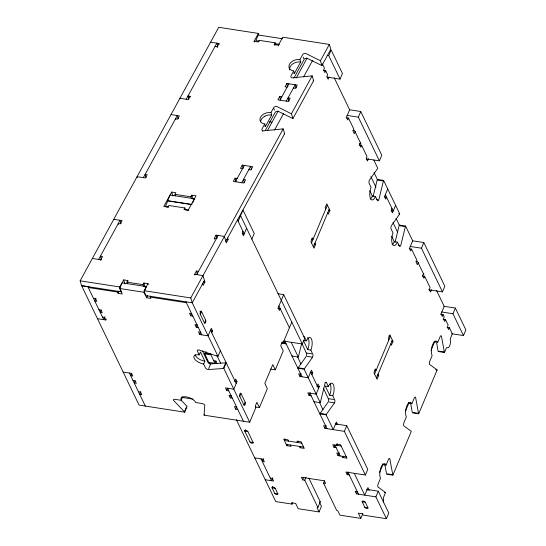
<?xml version="1.0" encoding="UTF-8"?>
<svg xmlns="http://www.w3.org/2000/svg" width="546" height="546" viewBox="0 0 546 546"><rect width="100%" height="100%" fill="white"/><g stroke="black" fill="none" stroke-linecap="round" stroke-linejoin="round"><path stroke-width="0.82" d="M301.576 343.864L298.498 356.456A2.321 0.962 -81.2 0 1 298.3 357.05L292.035 356.081A2.321 0.962 -81.2 0 0 292.192 355.644M373.109 196.56L377.149 180.037A2.327 0.962 -81.2 0 1 377.347 179.443L383.613 180.412L399.713 213.868A2.334 0.969 -81.2 0 1 399.46 214.353L391.291 225.86A2.321 0.962 -81.2 0 0 391.025 228.788L393.018 232.985A8.122 3.365 -81.2 0 0 392.444 244.185A8.122 3.365 -81.2 0 0 397.433 242.158L399.454 246.301A2.321 0.962 -81.2 0 0 400.75 245.516L405.371 226.631A2.327 0.962 -81.2 0 1 405.569 226.037L399.303 225.068A2.327 0.962 -81.2 0 0 399.106 225.662L395.065 242.185M383.613 180.412A2.327 0.962 -81.2 0 0 383.408 181.006L378.794 199.891A2.321 0.962 -81.2 0 1 377.498 200.675L375.477 196.54L372.345 196.055L369.772 190.704M88.868 286.104L88.275 287.524L117.499 292.042L118.127 293.352L122.304 294.001L119.656 288.506L122.045 282.842L146.396 286.609L144.007 292.274L146.656 297.761L150.826 298.409L150.198 297.099L150.594 296.157M95.946 298.15L94.751 300.983L96.84 301.303L95.577 298.682L93.489 298.362M101.181 310.046L100.218 312.339L102.307 312.66L101.044 310.039L98.956 309.719M105.023 316.66L103.754 319.683L87.851 286.65L81.593 285.681L80.139 280.828L218.728 27.3L258.388 33.436L258.824 34.889M117.499 292.042L117.895 291.1M97.488 318.714L105.842 320.004L106.238 319.062M118.127 293.352L119.089 291.059M146.656 297.761L147.618 295.475M192.615 203.044L194.403 198.792L170.052 195.024L167.67 200.689L192.021 204.457M131.654 373.368L130.692 375.662L132.78 375.982L131.518 373.362L123.171 372.072M135.121 380.883L134.227 383.005L136.316 383.326L135.053 380.705L132.965 380.385M140.827 391.666L139.694 394.362L141.776 394.683L140.52 392.062L138.431 391.741M192.854 316.154L190.766 315.834L191.735 313.541M238.172 221.328L242.943 209.998L254.238 233.476L251.856 239.141M200.293 314.264A1.74 0.723 -81.2 0 1 200.416 311.868A1.74 0.723 -81.2 0 1 201.488 311.432L205.705 320.195A1.74 0.723 -81.2 0 1 205.569 322.57A1.74 0.723 -81.2 0 1 204.497 323L200.293 314.264L201.501 311.459L199.829 311.2M198.321 327.511L196.232 327.19L197.195 324.897M242.956 231.265L242.165 233.156L243.42 235.776L246.601 228.221M204.511 323.027L205.705 320.195M211.759 332.78L212.558 330.896L211.295 328.276L208.115 335.824L199.768 334.534L200.73 332.241M203.651 364.011A8.122 3.815 22.8 0 1 194.137 358.299A8.122 3.815 22.8 0 1 199.235 354.839L200.43 352.006L204.846 361.179L203.651 364.011L205.542 367.943A2.321 1.092 22.8 0 0 208.258 369.574L223.28 368.482A2.321 1.092 22.8 0 1 223.853 368.523L249.693 422.215L204.067 415.158L204.777 405.159A2.321 1.092 22.8 0 0 202.061 403.528L195.802 402.559A8.122 3.815 22.8 0 0 186.288 396.846A8.122 3.815 22.8 0 0 181.19 400.3L174.925 399.331A2.321 1.092 22.8 0 0 173.471 400.32L184.425 411.773A2.314 1.092 22.8 0 1 184.691 412.162L187.073 406.497A2.314 1.092 22.8 0 0 186.807 406.108L181.333 400.382M181.19 400.3L182.378 397.468A8.122 3.815 22.8 0 1 182.098 396.655M340.049 79.109L328.753 55.631L331.135 49.966L342.438 73.444L340.049 79.109L327.061 77.095M323.362 70.345L325.709 70.714L324.911 72.598L323.648 69.977L324.447 68.093L322.474 63.998M184.425 411.773L186.411 407.05M329.074 77.006L328.126 79.272L326.863 76.652L327.655 74.761L325.709 70.714M208.661 368.632L210.647 363.909L225.669 362.817A2.321 1.092 22.8 0 1 226.235 362.858L223.853 368.523M215.984 361.07L215.028 363.336L210.49 353.904M199.235 354.839L197.345 350.907A2.321 1.092 22.8 0 1 198.799 349.925L217.376 356.21A2.327 1.092 22.8 0 0 217.997 356.354L220.379 350.696M223.28 368.482L225.266 363.766M204.067 415.158L204.463 414.216M228.794 390.834L226.706 390.513L227.675 388.22M234.916 380.896L235.715 379.006L236.971 381.627L233.797 389.182L225.443 387.892L226.706 390.513M232.33 398.177L230.241 397.857L231.204 395.563M346.15 117.704L348.498 118.073L347.706 119.956L346.444 117.335L349.624 109.787L334.207 77.75M239.783 396.314L240.977 393.482L245.181 402.218A1.74 0.723 -81.2 0 1 245.058 404.613A1.74 0.723 -81.2 0 1 243.987 405.05L239.783 396.314A1.74 0.723 -81.2 0 1 239.906 393.912A1.74 0.723 -81.2 0 1 240.977 393.482M277.996 293.768L283.681 294.649L278.119 307.862L279.381 310.483L280.173 308.592L277.825 308.231M366.4 158.838L379.388 160.852L358.367 117.172L360.756 111.507L349.392 109.746M237.797 409.534L235.708 409.213L236.671 406.92M355.282 131.45L354.327 133.715L353.064 131.095L353.863 129.211L348.498 118.073M311.513 242.943L327.402 205.18M243.987 405.05L245.181 402.218M313.404 246.874L329.293 209.111M314.994 243.093L315.622 244.403L314.032 248.184L310.879 241.632L312.469 237.851L313.104 239.162L311.534 238.923M325.812 208.954L325.184 207.644L326.774 203.87L329.927 210.422L328.337 214.196L327.702 212.885M360.537 142.369L359.582 144.635L360.845 147.256L361.636 145.366L359.288 145.004M245.338 429.682L244.745 431.094L250 442.014A1.74 0.819 22.8 0 0 252.04 443.243A1.74 0.819 22.8 0 0 253.132 442.499L247.877 431.579A1.74 0.819 22.8 0 0 245.837 430.357A1.74 0.819 22.8 0 0 244.745 431.094L247.877 431.579M249.693 422.215L255.917 407.425L255.289 406.115L256.879 402.341L259.398 407.582L255.487 406.975M281.367 342.99L282.93 343.229L291.81 322.147M286.186 343.919L284.097 343.598L285.23 340.902M259.398 407.582L267.342 388.697L264.824 383.456L272.768 364.578L275.293 369.819L270.591 369.096M275.293 369.819L283.238 350.942L280.712 345.7L282.302 341.919L282.93 343.229M368.42 158.749L367.465 161.015L366.202 158.395L367.001 156.504L361.636 145.366M283.647 341.1L302.313 343.987L304.702 338.322L283.681 294.649M379.388 160.852L381.777 155.187L360.756 111.507M263.465 458.667L262.278 461.5L264.36 461.82L263.104 459.2L254.75 457.91M311.909 374.713L312.701 372.822L311.445 370.202L308.265 377.757L299.918 376.46L301.105 373.635M387.721 188.95L384.541 196.505L385.804 199.126L386.602 197.236L384.364 196.888M284.985 438.943L284.343 440.458L301.74 443.147M272.795 477.695L271.526 480.719L261.015 458.879M290.424 445.038L291.059 446.348L286.882 445.7L287.483 444.287M311.145 395.789L309.056 395.461L310.251 392.629M272.666 486.466L272.072 487.878L274.699 493.338A1.74 0.819 22.8 0 0 276.74 494.56A1.74 0.819 22.8 0 0 277.832 493.823L275.204 488.363A1.74 0.819 22.8 0 0 273.164 487.134A1.74 0.819 22.8 0 0 272.072 487.878L275.204 488.363M317.267 385.851L318.065 383.961L319.328 386.582L316.148 394.137L307.801 392.84L309.056 395.461M391.96 208.374L391.168 210.265L392.424 212.885L395.604 205.33M298.177 441.086L297.584 442.506L296.949 441.195L301.126 441.837L304.279 448.389L300.102 447.747L299.474 446.437M300.102 447.747L300.696 446.328M236.316 419.601L275.771 501.59L292.124 504.122L292.69 502.77M292.124 504.122L291.496 502.811L295.666 503.453L298.191 508.695L319.062 511.923L317.171 507.992A1.16 0.546 22.8 0 1 317.902 507.5L304.764 480.2L302.675 479.879L303.808 477.177M349.249 474.952L347.16 474.631L345.898 472.01L365.376 475.02L344.355 431.347L324.877 428.33L326.126 425.361M304.764 480.2L306.013 477.231M409.213 248.737L411.561 249.106L410.769 250.989L409.507 248.369L412.68 240.82L405.569 226.037M336.111 447.652L334.022 447.331L334.916 445.208M337.53 443.939L336.937 445.359L336.302 444.048L340.479 444.69L346.997 458.231L342.82 457.589L342.192 456.279M344.355 431.347L346.744 425.682L335.38 423.921M428.651 289.749L442.451 291.885L421.43 248.205L423.819 242.54L412.455 240.786M362.872 513.472L360.81 518.379L339.933 515.151L338.042 511.22A1.16 0.546 22.8 0 0 336.684 510.401L323.546 483.108L324.515 480.814M418.345 262.483L417.39 264.749L416.127 262.128L416.919 260.244L411.561 249.106M346.362 456.92L338.015 455.63L339.209 452.798M317.902 507.5L320.284 501.835L308.968 478.33M374.576 373.976L390.465 336.213L388.793 335.954M319.062 511.923L321.444 506.258L319.553 502.327M342.82 457.589L343.414 456.169M376.467 377.907L392.356 340.144M378.057 374.126L378.685 375.436L377.095 379.217L373.942 372.665L375.532 368.891L376.16 370.202L374.597 369.956M388.875 339.987L388.247 338.677L389.837 334.903L392.99 341.455L391.4 345.229L390.765 343.919M423.594 273.403L422.645 275.669L423.908 278.289L424.699 276.406L422.351 276.037M347.16 474.631L348.293 471.935M431.477 289.783L430.528 292.049L429.265 289.428L430.057 287.537L424.699 276.406M360.81 518.379L358.285 513.138L362.462 513.786L363.09 515.096L386.397 518.7L375.887 496.86L356.408 493.85L357.371 491.557M365.376 475.02L367.765 469.355L346.744 425.682M442.451 291.885L444.84 286.22L423.819 242.54M440.561 314.23L443.093 314.619L442.301 316.509L441.038 313.889L444.212 306.333L436.602 290.52M379.682 472.358L382.951 464.585A8.108 3.358 -81.2 0 0 382.548 463.923M405.364 411.329L408.763 403.255A8.122 3.365 -81.2 0 0 408.36 402.586M430.971 350.477L434.568 341.926A8.122 3.365 -81.2 0 0 434.172 341.257M443.086 319.246L445.516 319.628L444.717 321.533L443.454 318.912L444.246 317.021L443.093 314.619M375.887 496.86L378.276 491.195L366.912 489.441M451.822 333.756L463.472 335.558L452.962 313.725L455.35 308.06L443.98 306.299M447.16 327.375L449.399 327.723L448.607 329.613L447.345 326.993L448.143 325.082L445.516 319.628M384.766 464.202L386.609 474.174L392.874 475.143L389.762 458.62A2.321 0.962 -81.2 0 0 388.622 459.084L386.083 465.069A8.122 3.365 -81.2 0 0 381.094 467.089A8.122 3.365 -81.2 0 0 380.521 478.282L378.132 483.947A2.321 0.962 -81.2 0 0 377.873 486.875L385.285 492.376A2.314 0.955 -81.2 0 1 385.496 492.669L383.824 496.648A2.321 0.962 -81.2 0 0 383.49 499.303A4.641 1.925 -81.2 0 1 383.524 501.951M392.874 475.143L411.309 431.34L403.781 425.819A2.307 0.955 -81.2 0 1 403.944 422.631L406.326 416.953A8.122 3.365 -81.2 0 1 406.907 405.76A8.122 3.365 -81.2 0 1 411.889 403.74L414.428 397.754A2.321 0.962 -81.2 0 1 415.574 397.29L418.536 413.356A2.314 0.955 -81.2 0 0 418.686 413.813L412.421 412.844A2.314 0.955 -81.2 0 1 412.278 412.394L410.572 402.873M418.686 413.813L437.121 370.011A2.3 0.955 -81.2 0 0 436.902 369.717L429.593 364.489A2.321 0.962 -81.2 0 1 429.757 361.288L432.139 355.623L431.763 354.6A8.122 3.365 -81.2 0 1 432.712 344.43A8.122 3.365 -81.2 0 1 437.216 341.646L437.701 342.41L440.24 336.425A2.321 0.962 -81.2 0 1 441.386 335.961L444.348 352.027A2.314 0.955 -81.2 0 0 444.499 352.484L438.233 351.515A2.314 0.955 -81.2 0 1 438.083 351.064L436.67 343.127M444.499 352.484L446.171 348.498A2.321 0.962 -81.2 0 1 447.065 347.515L447.338 347.597A4.641 1.925 -81.2 0 0 449.679 345.782A4.641 1.925 -81.2 0 0 450.334 340.472A2.321 0.962 -81.2 0 1 450.668 337.824L452.341 333.838L449.399 327.723M386.397 518.7L388.786 513.035L378.276 491.195M463.472 335.558L465.861 329.893L455.35 308.06M98.628 259.439L120.024 220.284L120.994 223.526M143.332 177.648L177.273 115.561L178.242 118.796M186.193 99.242L216.851 43.154L217.82 46.39M100.955 260.572L100.71 259.76L102.498 256.497L100.409 256.176L101.372 259.411M188.943 99.215L187.974 95.98L190.063 96.301L188.281 99.57L179.927 98.273M217.397 47.55L217.158 46.738L218.939 43.475L210.592 42.185M184.691 412.162L139.066 405.105L81.593 285.681L121.253 291.81L119.799 286.957L123.669 279.886L127.839 280.535L128.085 281.34M175.443 195.953L174.959 194.335L175.853 192.711L171.676 192.062L163.793 206.477L167.97 207.118L168.864 205.494L184.862 207.965L185.347 209.582M254.32 42.131L254.074 41.325L258.388 33.436M127.436 283.784L126.952 282.166L127.839 280.535M143.434 286.254L142.95 284.637L143.844 283.005L148.021 283.654L148.259 284.459M184.862 207.965L183.975 209.596L188.145 210.244L196.028 195.823L191.851 195.181L190.964 196.813L191.448 198.43M274.495 45.25L274.256 44.444L275.143 42.813L259.145 40.336L258.251 41.967L254.074 41.325M217.997 356.354L192.219 302.791L145.605 295.577L144.151 290.725L148.021 283.654M278.672 45.898L278.426 45.093L282.739 37.203L329.354 44.41L330.808 49.263L321.887 65.581L307.043 58.224A2.321 1.59 -16.6 0 0 304.067 59.534L293.919 78.092M237.21 178.474L235.121 178.153L233.333 181.415L243.769 183.033L245.557 179.764L243.468 179.443L244.437 182.678M248.819 169.656L250.907 169.977L252.689 166.714L242.253 165.097L240.472 168.359L242.56 168.687M265.301 130.439L275.088 112.544A2.314 1.59 -16.5 0 1 278.064 111.234L292.909 118.584L291.462 113.732A2.293 1.57 -16.5 0 1 291.038 113.623L276.617 106.374A2.321 1.59 -16.6 0 0 273.635 107.685L270.959 112.585A8.122 5.569 -16.6 0 0 260.538 117.158A8.122 5.569 -16.6 0 0 264.721 124.003L262.039 128.897A2.321 1.59 -16.6 0 0 263.24 130.856L283.183 128.883L284.63 133.736L225.839 241.284M281.804 96.881L279.723 96.56L277.934 99.822L288.37 101.44L290.158 98.178L288.07 97.85L289.039 101.092M293.42 88.063L295.509 88.384L297.29 85.121L286.855 83.504L285.073 86.773L287.162 87.094M321.887 65.581L320.441 60.722L305.596 53.372A2.321 1.59 -16.7 0 0 302.614 54.675L299.938 59.575A8.122 5.569 -16.6 0 0 289.51 64.155A8.122 5.569 -16.6 0 0 293.693 70.994L291.018 75.894A2.321 1.59 -16.8 0 0 292.212 77.846L312.155 75.874L313.609 80.726L292.909 118.584M264.796 126.303A8.149 5.583 -16.6 0 0 265.445 126.433L271.69 115.008L270.959 112.585M293.775 73.3A8.122 5.569 -16.6 0 0 294.417 73.423L300.662 61.998L299.938 59.575M235.415 181.722L244.335 165.404M280.016 100.13L288.936 83.811M267.485 130.555L278.057 111.22M296.191 78.037L307.057 58.163M241.68 182.685L250.6 166.373L251.563 169.608M286.275 101.099L295.195 84.78L296.164 88.015M194.881 275.095L194.642 274.29L196.424 271.028L198.512 271.348M214.503 239.209L214.257 238.397L216.045 235.135L224.392 236.425L226.324 242.902L228.105 239.639L227.627 238.022M274.563 130.037L283.504 113.677M303.665 76.802L312.517 60.599M196.731 274.611L218.127 235.463M204.436 280.432L192.219 302.791L190.772 297.939L283.183 128.883M291.462 113.732L312.155 75.874M320.441 60.722L329.354 44.41M194.642 274.29L202.989 275.58L204.921 282.05L203.139 285.319L202.655 283.695M206.135 351.617L204.914 353.344A2.321 0.962 -81.2 0 0 204.661 353.828L209.487 363.854M313.998 401.706L320.256 402.675L304.156 369.212L297.891 368.25A2.321 0.962 -81.2 0 1 298.143 367.758L306.313 356.258A2.327 0.962 -81.2 0 0 306.654 353.672L301.849 343.434M310.851 350.095L307.719 349.611L303.303 340.438L306.436 340.922A8.122 3.365 -81.2 0 1 311.425 338.902A8.122 3.365 -81.2 0 1 310.851 350.095L312.919 354.641A2.327 0.962 -81.2 0 1 312.578 357.227L304.409 368.727A2.321 0.962 -81.2 0 0 304.156 369.212M337.667 424.692L336.404 422.072L333.224 429.62L326.112 414.837L319.847 413.868A2.321 0.962 -81.2 0 1 320.099 413.383L328.276 401.883A2.321 0.962 -81.2 0 0 328.61 399.297L323.444 388.315M332.807 395.72L329.675 395.236L325.259 386.063L328.392 386.548A8.122 3.365 -81.2 0 1 333.381 384.527A8.122 3.365 -81.2 0 1 332.807 395.72L334.875 400.266A2.321 0.962 -81.2 0 1 334.534 402.852L326.365 414.353A2.321 0.962 -81.2 0 0 326.112 414.837M282.596 38.759L258.244 34.992L255.862 40.657L259.22 41.175M275.17 43.646L279.375 44.294M327.088 55.371L328.753 55.631M215.069 46.417L217.158 46.738M347.003 115.411L358.367 117.172M352.818 130.262L354.49 130.521L361.008 144.055L359.336 143.803M269.362 121.799L271.847 122.181M171.014 114.592L179.361 115.889L177.573 119.151L175.491 118.823L175.73 119.635M378.194 180.2L383.408 181.006M376.255 199.502L377.75 199.727M391.55 210.736L393.222 210.995L385.339 194.615M398.669 213.711L399.713 213.868M328.358 210.176L329.927 210.422M400.15 225.826L405.371 226.631M174.959 194.335L190.964 196.813M191.284 204.545L167.772 200.908L165.39 206.572L168.748 207.091M391.728 236.322L394.301 241.673L397.433 242.158M184.698 209.562L188.902 210.21M410.066 246.444L421.43 248.205M398.218 245.12L399.706 245.352M314.059 244.164L315.622 244.403M242.547 233.627L244.219 233.886L237.51 219.942M415.881 261.295L417.553 261.554L424.071 275.095M113.766 219.315L122.113 220.611L120.332 223.874L118.243 223.553L118.482 224.358M226.542 239.394L228.105 239.639M214.257 238.397L216.346 238.725M441.598 311.964L452.962 313.725M92.363 258.47L100.71 259.76M203.358 281.811L204.921 282.05M126.952 282.166L142.95 284.637M80.139 280.828L119.799 286.957M144.151 290.725L190.772 297.939M119.656 288.506L144.007 292.274M150.198 297.099L186.377 302.696M434.568 341.926L437.701 342.41M391.421 341.216L392.99 341.455M439.127 351.221L444.348 352.027M191.591 313.534L189.503 313.213L190.766 315.834M197.058 324.89L194.97 324.57L196.232 327.19M210.21 330.528L212.558 330.896M102.491 317.062L104.579 317.383L105.842 320.004M200.594 332.234L198.505 331.913L199.768 334.534M435.626 369.778L437.121 370.011M306.477 353.057L311.698 353.869M307.357 356.422L312.578 357.227M377.122 375.198L378.685 375.436M205.958 353.501L211.172 354.306M298.143 367.758L303.364 368.57M204.661 353.828L210.92 354.798A2.321 0.962 -81.2 0 1 211.043 354.538M310.169 372.433L312.701 372.822M213.773 360.715L215.854 361.036L217.117 363.656L208.77 362.367M300.744 374.167L298.655 373.839L299.918 376.46M325.007 382.384L326.501 382.616L328.392 386.548M316.789 386.193L319.328 386.582M408.763 403.255L411.889 403.74M234.623 381.265L236.971 381.627M328.439 398.682L333.654 399.488M413.322 412.551L418.536 413.356M329.313 402.04L334.534 402.852M231.067 395.557L228.979 395.236L230.241 397.857M320.099 413.383L325.32 414.189M182.378 397.468L192.936 399.099M236.534 406.913L234.446 406.593L235.708 409.213M335.319 424.331L336.882 424.57M325.703 426.03L323.614 425.709L324.877 428.33M341.107 446L332.76 444.71L334.022 447.331M286.24 444.389L303.631 447.078M338.841 453.33L336.752 453.009L338.015 455.63M250 442.014L253.132 442.499M382.951 464.585L386.083 465.069M387.51 473.88L392.724 474.686M384.452 492.506L385.496 492.669M323.546 483.108L325.634 483.428L324.372 480.808L301.412 477.259L302.675 479.879M366.96 489.864L368.454 490.09M270.263 478.098L272.352 478.419L273.614 481.04L265.26 479.75M357.234 491.55L355.146 491.229L356.408 493.85M362.175 501.815L365.308 502.3L367.936 507.76A1.74 0.819 22.8 0 1 366.837 508.497A1.74 0.819 22.8 0 1 364.803 507.275L362.175 501.815A1.74 0.819 22.8 0 1 363.267 501.071A1.74 0.819 22.8 0 1 365.301 502.3M274.699 493.338L277.832 493.823M364.803 507.275L367.936 507.76M274.256 44.444L278.426 45.093M326.501 382.616L326.215 382.268A2.327 0.962 -81.2 0 0 325.075 383.196L320.454 402.081A2.321 0.962 -81.2 0 1 320.256 402.675M373.798 160.012L377.757 168.25A2.334 0.969 -81.2 0 1 377.504 168.734L369.335 180.235A2.321 0.962 -81.2 0 0 369.069 183.163L371.062 187.367A8.122 3.365 -81.2 0 0 370.488 198.56A8.122 3.365 -81.2 0 0 375.477 196.54M374.003 172.495L377.668 180.105M396.062 218.325L399.344 225.15M370.891 176.645L375.996 187.244M392.956 222.488L397.693 232.323M306.436 340.922L304.259 336.643A2.321 0.962 -81.2 0 0 303.863 336.623M240.561 215.663L302.313 343.987M369.198 490.206L367.936 487.585L364.755 495.14L354.245 473.3M278.91 305.972L289.421 327.812M310.647 372.092L318.53 388.472M291.182 342.267L298.3 357.05M297.659 357.152L300.942 363.964M319.355 402.218L322.993 409.78M284.923 341.298L301.999 376.788M309.882 393.168L326.965 428.651M334.848 445.031L340.103 455.951M347.986 472.331L358.497 494.171M283.149 341.632L284.097 343.598M288.534 441.107L287.906 439.796L283.729 439.148L286.882 445.7M210.503 330.159L236.179 383.517M216.892 355.487L220.57 363.124M185.954 301.822L201.856 334.855M227.532 388.213L243.434 421.246M202.464 350.921L207.924 362.278A2.321 1.092 22.8 0 0 210.647 363.909M129.429 373.041L145.332 406.074M294.417 73.423L293.693 70.994M275.143 42.813L275.866 45.236M217.008 238.37L216.045 235.135M146.082 177.621L145.12 174.386L147.202 174.706L145.42 177.969L137.073 176.679L137.36 177.655M143.844 283.005L145.052 287.053M303.337 57.105L303.822 58.722M286.855 83.504L287.824 86.746M279.723 96.56L280.685 99.795M273.88 108.497L274.365 110.115M264.721 124.003L265.445 126.433M262.524 130.521L262.769 131.327M218.939 43.475L219.185 44.287M242.253 165.097L243.223 168.332M235.121 178.153L236.084 181.388M190.063 96.301L190.308 97.113M191.851 195.181L193.059 199.229M196.424 271.028L197.393 274.263M171.676 192.062L172.884 196.103M123.669 279.886L124.877 283.934M300.662 62.005A8.129 5.562 -16.6 0 0 294.587 62.879A8.122 5.569 -16.6 0 0 289.721 69.895M313.131 80.706A2.327 1.583 -16.4 0 1 313.602 80.733M260.613 121.765A8.149 5.583 -16.6 0 1 264.865 116.223M271.683 115.015A8.149 5.583 -16.6 0 0 268.775 115.001A8.122 5.576 -16.6 0 0 264.858 116.243M284.159 133.715A2.327 1.583 -16.4 0 1 284.63 133.743M372.345 196.055A8.122 3.365 -81.2 0 1 370.174 199.147M394.301 241.673A8.122 3.365 -81.2 0 1 392.13 244.765M330.057 383.688A8.115 3.365 -81.2 0 1 329.675 395.229M307.664 337.496A8.115 3.365 -81.2 0 1 307.719 349.604M319.635 501.91A1.16 0.546 22.8 0 1 320.284 501.835M204.846 361.179A8.122 3.815 22.8 0 1 195.052 354.647"/></g></svg>
